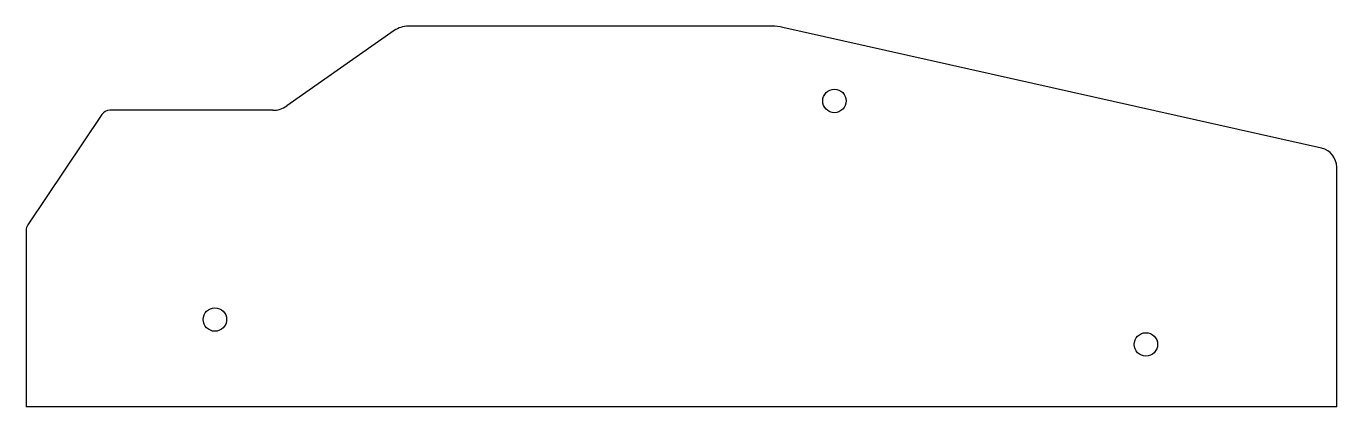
# Model space of a CAD drawing. Header units: millimetres. Extents: x 7 to 141, y 156 to 195.
import ezdxf

# ---------------------------------------------------------------- set-up
doc = ezdxf.new("R2010")
doc.units = ezdxf.units.MM
doc.layers.add('Cut100', color=7, linetype='CONTINUOUS')

msp = doc.modelspace()

# ---------------------------------------------------------------- linework, layer by layer
at = {"layer": 'Cut100'}
for p, q in [((44.9768, 194.588), (33.9813, 186.892)), ((83.6427, 195.04), (46.4104, 195.04)), ((139.846, 182.57), (84.736, 194.919)), ((32.5477, 186.44), (15.8933, 186.44)), ((15.0629, 185.997), (7.49826, 174.723)), ((141.409, 156.12), (141.409, 180.619)), ((7.32866, 174.166), (7.32866, 156.12)), ((141.409, 156.12), (7.32866, 156.12))]:
    msp.add_line(p, q, dxfattribs=at)
for centre in [(90.014, 187.399), (26.634, 165.045), (121.883, 162.498)]:
    msp.add_circle(centre, 1.2, dxfattribs=at)
for centre, radius, start, end in [((46.4104, 192.54), 2.5, 90, 124.99), ((83.6427, 190.04), 5, 77.37, 90), ((15.8933, 185.44), 1, 90, 146.14), ((32.5477, 188.94), 2.5, -90, -55.01), ((139.409, 180.619), 2, 0, 77.37), ((8.32866, 174.166), 1, 146.14, 180)]:
    msp.add_arc(centre, radius, start, end, dxfattribs=at)

doc.saveas('drawing.dxf')
